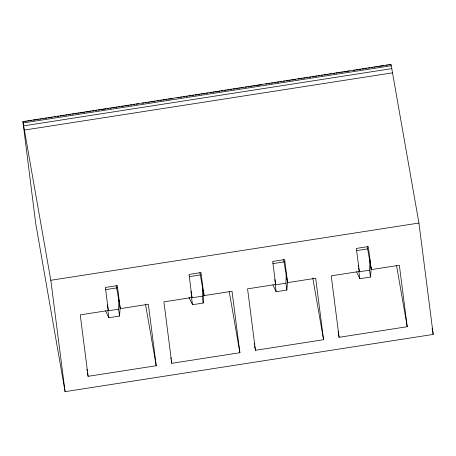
<?xml version="1.0" encoding="UTF-8"?>
<svg xmlns="http://www.w3.org/2000/svg" width="456" height="456" viewBox="0 0 456 456"><rect width="100%" height="100%" fill="white"/><g stroke="black" fill="none" stroke-linecap="round" stroke-linejoin="round"><path stroke-width="0.68" d="M105.575 310.872L108.813 317.729L119.506 316.065L118.628 309.191L118.908 300.099M188.944 297.244L192.478 304.722L203.171 303.058L202.287 296.183L202.612 285.695M272.899 284.857L276.142 291.715L286.835 290.05L285.952 283.176L286.231 274.084M356.563 271.85L359.801 278.707L370.494 277.043L369.616 270.174L369.941 259.681M119.506 316.065L120.219 307.578M203.171 303.058L203.997 293.157M286.835 290.05L287.485 282.27M370.494 277.043L371.327 267.142M22.903 121.581L35.653 223.098L65.083 391.653L433.2 334.419L418.933 223.035L391.02 64.347L22.903 121.581L50.81 280.269L65.083 391.653M24.909 121.524L26.317 121.302M27.725 121.085L29.133 120.863M30.541 120.646L31.948 120.43M33.356 120.207L35.471 119.882M36.879 119.66L38.287 119.444M39.695 119.221L41.103 119.005M42.511 118.788L43.918 118.566M45.326 118.349L46.729 118.132M48.136 117.91L52.36 117.255M54.475 116.924L55.883 116.707M57.291 116.491L58.699 116.269M60.106 116.052L61.514 115.83M62.922 115.613L64.33 115.396M65.738 115.174L67.146 114.958M68.548 114.735L70.663 114.41M72.071 114.188L73.479 113.971M74.887 113.755L76.294 113.533M77.702 113.316L79.11 113.094M80.518 112.877L84.742 112.222M86.15 111.999L88.259 111.674M89.667 111.452L91.075 111.235M92.482 111.019L93.89 110.797M95.298 110.58L96.706 110.358M98.114 110.141L99.522 109.924M100.93 109.702L105.855 108.938M107.263 108.722L108.67 108.499M110.078 108.283L111.486 108.061M112.894 107.844L114.302 107.627M115.71 107.405L117.118 107.188M118.526 106.966L119.934 106.75M121.342 106.533L123.451 106.202M124.858 105.986L126.266 105.763M127.674 105.547L129.082 105.325M130.49 105.108L131.898 104.891M133.306 104.669L134.714 104.452M136.122 104.23L138.231 103.905M142.454 103.25L143.862 103.027M145.27 102.811L146.678 102.589M148.086 102.372L149.494 102.155M150.902 101.933L152.31 101.716M153.718 101.494L155.125 101.278M157.24 100.947L158.642 100.73M160.05 100.514L161.458 100.291M162.866 100.075L164.274 99.853M165.682 99.636L167.09 99.419M168.498 99.197L172.721 98.542M177.652 97.778L179.06 97.555M180.468 97.339L181.87 97.122M183.278 96.9L184.686 96.683M186.094 96.461L187.501 96.244M188.909 96.028L191.024 95.697M192.432 95.481L193.84 95.258M195.248 95.042L196.656 94.819M198.064 94.603L199.471 94.386M200.879 94.164L202.287 93.947M203.69 93.725L205.097 93.508M206.505 93.292L207.913 93.07M210.028 92.745L211.436 92.522M212.844 92.306L214.252 92.084M215.66 91.867L217.067 91.65M218.475 91.428L219.883 91.211M221.291 90.989L222.699 90.772M224.107 90.556L226.216 90.225M227.624 90.009L229.032 89.786M230.44 89.57L231.847 89.353M233.255 89.131L234.663 88.914M236.071 88.692L237.479 88.475M238.887 88.259L240.295 88.036M241.703 87.82L243.111 87.598M245.22 87.273L246.628 87.05M248.035 86.834L249.443 86.617M250.851 86.395L252.259 86.178M253.667 85.956L255.075 85.739M256.483 85.523L261.408 84.753M265.631 84.098L267.039 83.881M268.447 83.659L269.855 83.442M271.263 83.22L272.671 83.003M274.079 82.787L275.487 82.564M276.895 82.348L279.004 82.017M280.411 81.801L281.819 81.578M283.227 81.362L284.635 81.145M286.043 80.923L287.451 80.706M288.859 80.49L290.267 80.267M291.675 80.051L295.898 79.395M298.007 79.065L299.415 78.848M300.823 78.626L302.231 78.409M303.639 78.187L305.047 77.97M306.455 77.754L307.863 77.531M309.271 77.315L310.678 77.092M312.086 76.876L314.201 76.545M315.609 76.329L317.011 76.112M318.419 75.89L319.827 75.673M321.235 75.451L322.643 75.234M324.051 75.018L325.459 74.795M326.866 74.579L328.274 74.356M329.682 74.14L331.09 73.923M333.205 73.593L334.613 73.376M336.021 73.154L337.429 72.937M338.831 72.715L340.239 72.498M341.647 72.282L343.054 72.059M344.462 71.843L349.393 71.079M353.617 70.418L355.024 70.201M356.432 69.985L357.84 69.762M359.248 69.546L360.656 69.323M362.058 69.107L363.466 68.89M364.874 68.668L366.989 68.343M368.397 68.121L369.805 67.904M371.212 67.682L372.62 67.465M374.028 67.249L375.436 67.026M376.844 66.81L378.252 66.587M379.66 66.371L383.878 65.715M385.993 65.385L387.4 65.168M388.808 64.946L390.216 64.729M23.25 122.932L391.368 65.704M23.826 125.816L391.943 68.588M24.584 130.034L392.707 72.806M50.81 280.269L418.933 223.035M105.638 289.628L117.249 287.827M189.297 276.627L200.23 274.922M272.962 263.619L284.572 261.812M356.626 250.612L367.553 248.913M120.27 308.644L117.323 285.599L105.37 287.457L108.323 310.502L80.233 314.868L88.105 376.32L156.231 365.729L148.36 304.272L120.27 308.644L116.234 285.519M203.935 295.636L200.982 272.591L189.035 274.449L191.982 297.494L163.898 301.861L171.769 363.312L239.896 352.722L232.024 291.27L203.935 295.636L199.899 272.511M287.599 282.629L284.647 259.584L272.694 261.442L275.646 284.487L247.562 288.853L255.434 350.305L323.56 339.714L315.689 278.263L287.599 282.629L283.564 259.504M371.264 269.621L368.311 246.576L356.358 248.434L359.311 271.48L331.227 275.846L339.099 337.297L407.225 326.707L399.348 265.255L371.264 269.621L367.228 246.496M118.628 309.191L107.935 310.855L108.813 317.729M202.287 296.183L191.594 297.848L192.478 304.722M285.952 283.176L275.259 284.84L276.142 291.715M369.616 270.174L358.923 271.833L359.801 278.707M432.1 328.126L433.2 334.419M396.577 265.745L407.225 326.707M358.211 265.17L358.456 266.572M358.701 267.974L359.311 271.48M338.118 331.694L339.099 337.297M312.793 278.046L323.56 339.714M274.791 279.579L275.646 284.487M254.209 343.3L254.454 344.702M254.699 346.098L255.434 350.305M229.254 291.755L239.896 352.722M190.882 291.185L191.982 297.494M170.789 357.703L171.034 359.106M171.279 360.508L171.769 363.312M145.47 304.061L156.231 365.729M107.342 304.893L108.323 310.502M86.885 369.309L87.13 370.711M87.37 372.113L88.105 376.32"/></g></svg>
